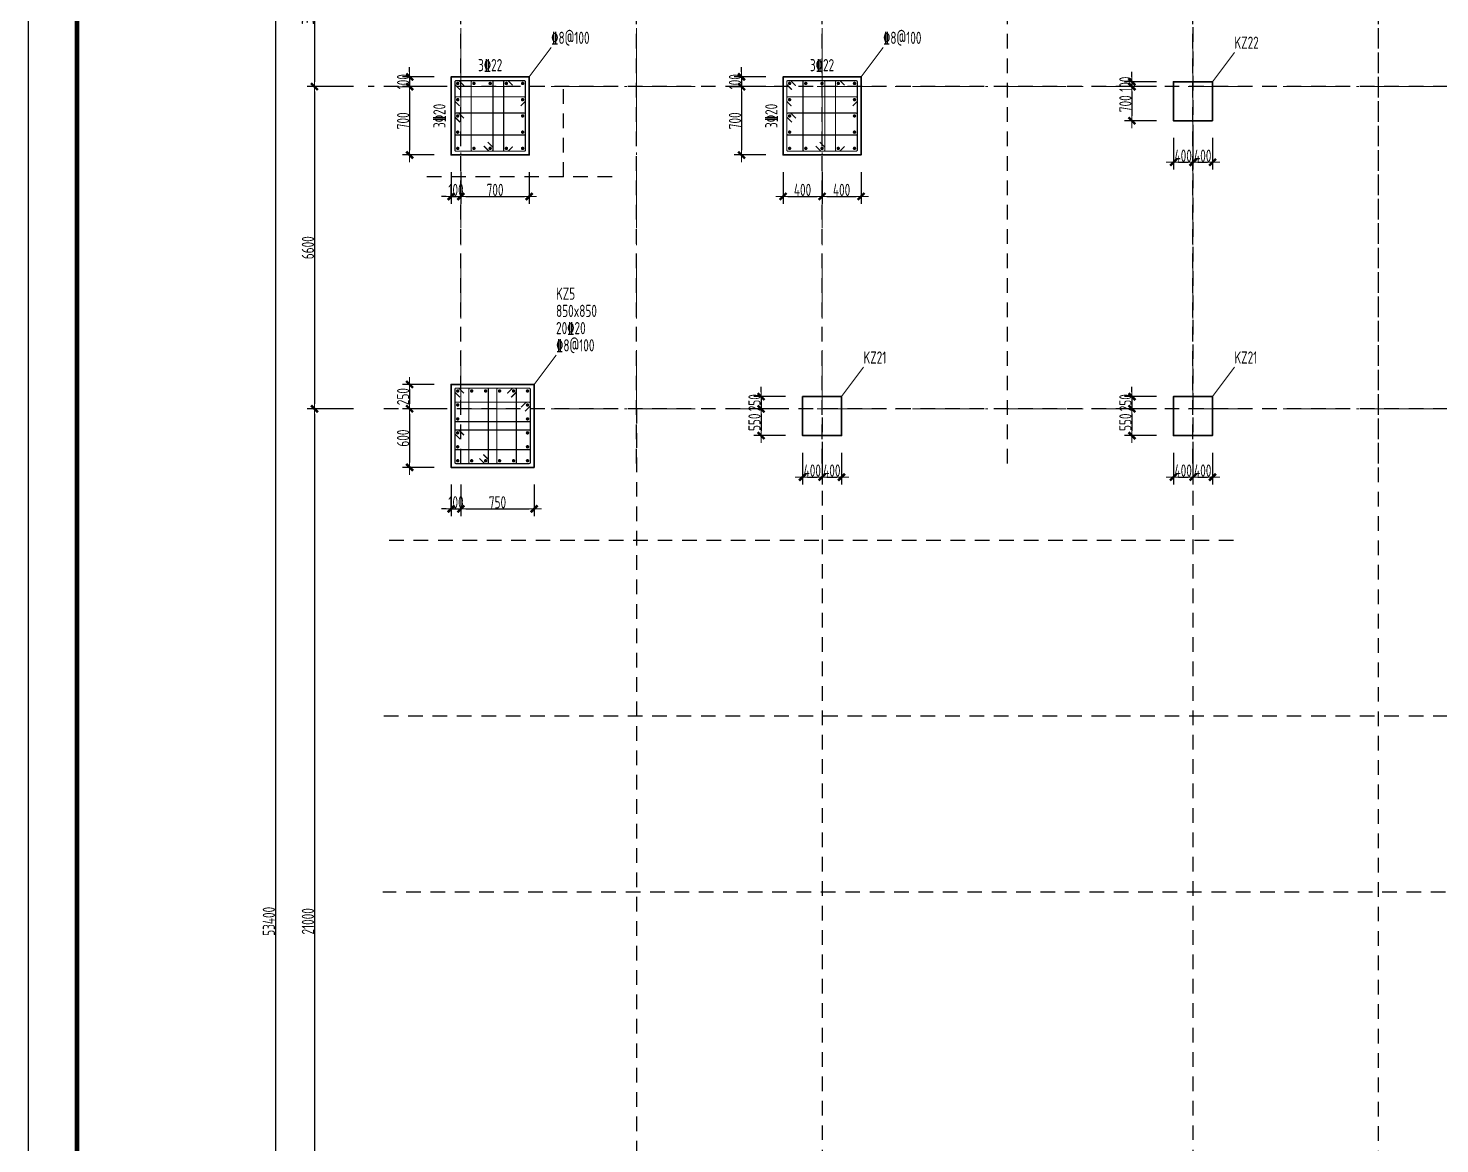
# Model space of a CAD drawing. Header units: millimetres. Extents: x 539196 to 807275, y 431843 to 1156631.
# Drawn here: x 603403 to 632325, y 642502 to 665355 of the extents above; entities that cross this region are included whole.
import ezdxf
from ezdxf.enums import TextEntityAlignment as Align

# ---------------------------------------------------------------- set-up
doc = ezdxf.new("R2010")
doc.units = ezdxf.units.MM
doc.header["$MEASUREMENT"] = 0
for name, pattern in [('DOTE', [2.42, 2, -0.2, 0.02, -0.2]), ('点划线', [1850, 1200, -300, 50, -300]), ('虚线', [500, 300, -200])]:
    doc.linetypes.add(name, pattern=pattern)
doc.layers.add('DOTE', color=1, linetype='DOTE')
doc.layers.add('PUB_TITLE', color=4, linetype='Continuous')
for name, color, linetype, lineweight in [('柱原位标注', 7, 'Continuous', 18), ('柱尺寸标注', 3, 'Continuous', 18), ('柱标注引线', 2, 'Continuous', 18), ('柱箍筋', 1, 'Continuous', 25), ('柱纵筋', 1, 'Continuous', 70), ('柱集中标注', 2, 'Continuous', 18), ('砼柱', 2, 'Continuous', 35), ('网格', 9, '点划线', 18), ('轴线标注', 3, 'Continuous', 18)]:
    doc.layers.add(name, color=color, linetype=linetype, lineweight=lineweight)
doc.styles.add('样式 1_yjk', font='yjkeng.shx', dxfattribs={"width": 0.7, "bigfont": 'yjkchn.shx'})
doc.dimstyles.new('盈建科结构_yjk', dxfattribs={"dimscale": 100, "dimtxt": 2.5, "dimasz": 1, "dimexe": 1.5, "dimexo": 0.625, "dimgap": 0.1, "dimtad": 1, "dimdec": 0, "dimrnd": 1, "dimzin": 0, "dimdsep": 46, "dimtxsty": '样式 1_yjk', "dimblk": '_yjkbk', "dimblk1": 'ARCHTICK', "dimblk2": 'ARCHTICK', "dimcen": 0.09, "dimadec": 0, "dimazin": 0, "dimtfac": 1, "dimtdec": 4, "dimtix": 1, "dimtmove": 2, "dimatfit": 3, "dimfxl": 0, "dimtolj": 1, "dimtzin": 0, "dimarcsym": 0})

# ---------------------------------------------------------------- blocks, each defined once
blk = doc.blocks.new('_yjkbk')
blk.add_line((-1, 0), (1.5, 0))
blk.add_lwpolyline([(-0.7, -0.7, 0.5, 0.5, 0), (0.7, 0.7, 0.5, 0.5, 0)], format="xyseb")
blk = doc.blocks.new('*D2154')
at = {"layer": 'Defpoints', "color": 0}
for p in [(612068, 656359), (612268, 656359), (612268, 655509)]:
    blk.add_point(p, dxfattribs=at)
at = {"layer": '柱尺寸标注', "color": 0, "lineweight": -2}
for p, q in [((612068, 656009), (612068, 655359)), ((612268, 656009), (612268, 655359)), ((611968, 655509), (611868, 655509)), ((612068, 655509), (612268, 655509)), ((612368, 655509), (612468, 655509))]:
    blk.add_line(p, q, dxfattribs=at)
at = {"layer": '柱尺寸标注', "color": 0, "lineweight": -2, "xscale": 100, "yscale": 100, "zscale": 100}
blk.add_blockref('_yjkbk', (612068, 655509), dxfattribs=at)
at = {"layer": '柱尺寸标注', "color": 0, "lineweight": -2, "xscale": 100, "yscale": 100, "zscale": 100, "rotation": 180}
blk.add_blockref('_yjkbk', (612268, 655509), dxfattribs=at)
at = {"layer": '柱尺寸标注', "color": 0, "insert": (612168, 655644), "char_height": 250, "attachment_point": 5, "style": '样式 1_yjk'}
blk.add_mtext('\\A1;100', dxfattribs=at)
blk = doc.blocks.new('_ARCHTICK')
at = {"color": 0, "linetype": 'ByBlock', "const_width": 0.15}
blk.add_lwpolyline([(-0.5, -0.5), (0.5, 0.5)], dxfattribs=at)
blk = doc.blocks.new('*D2155')
at = {"layer": 'Defpoints', "color": 0}
for p in [(612268, 656359), (613768, 656359), (613768, 655509)]:
    blk.add_point(p, dxfattribs=at)
at = {"layer": '柱尺寸标注', "color": 0, "lineweight": -2}
for p, q in [((612268, 656009), (612268, 655359)), ((613768, 656009), (613768, 655359)), ((612368, 655509), (613668, 655509))]:
    blk.add_line(p, q, dxfattribs=at)
at = {"layer": '柱尺寸标注', "color": 0, "lineweight": -2, "xscale": 100, "yscale": 100, "zscale": 100, "rotation": 180}
blk.add_blockref('_yjkbk', (612268, 655509), dxfattribs=at)
at = {"layer": '柱尺寸标注', "color": 0, "lineweight": -2, "xscale": 100, "yscale": 100, "zscale": 100}
blk.add_blockref('_yjkbk', (613768, 655509), dxfattribs=at)
at = {"layer": '柱尺寸标注', "color": 0, "insert": (613018, 655644), "char_height": 250, "attachment_point": 5, "style": '样式 1_yjk'}
blk.add_mtext('\\A1;750', dxfattribs=at)
blk = doc.blocks.new('*D2156')
at = {"layer": 'Defpoints', "color": 0}
for p in [(612068, 658059), (611218, 657559), (612068, 657559)]:
    blk.add_point(p, dxfattribs=at)
at = {"layer": '柱尺寸标注', "color": 0, "lineweight": -2}
for p, q in [((611718, 658059), (611068, 658059)), ((611218, 657959), (611218, 657659)), ((611718, 657559), (611068, 657559))]:
    blk.add_line(p, q, dxfattribs=at)
at = {"layer": '柱尺寸标注', "color": 0, "lineweight": -2, "xscale": 100, "yscale": 100, "zscale": 100}
for p, rotation in [((611218, 658059), 90), ((611218, 657559), 270)]:
    blk.add_blockref('_yjkbk', p, dxfattribs=dict(at, rotation=rotation))
at = {"layer": '柱尺寸标注', "color": 0, "insert": (611083, 657809), "char_height": 250, "attachment_point": 5, "rotation": 90, "style": '样式 1_yjk'}
blk.add_mtext('\\A1;250', dxfattribs=at)
blk = doc.blocks.new('*D2157')
at = {"layer": 'Defpoints', "color": 0}
for p in [(612068, 657559), (611218, 656359), (612068, 656359)]:
    blk.add_point(p, dxfattribs=at)
at = {"layer": '柱尺寸标注', "color": 0, "lineweight": -2}
for p, q in [((611718, 657559), (611068, 657559)), ((611218, 657459), (611218, 656459)), ((611718, 656359), (611068, 656359))]:
    blk.add_line(p, q, dxfattribs=at)
at = {"layer": '柱尺寸标注', "color": 0, "lineweight": -2, "xscale": 100, "yscale": 100, "zscale": 100}
for p, rotation in [((611218, 657559), 90), ((611218, 656359), 270)]:
    blk.add_blockref('_yjkbk', p, dxfattribs=dict(at, rotation=rotation))
at = {"layer": '柱尺寸标注', "color": 0, "insert": (611083, 656959), "char_height": 250, "attachment_point": 5, "rotation": 90, "style": '样式 1_yjk'}
blk.add_mtext('\\A1;600', dxfattribs=at)
blk = doc.blocks.new('*D2158')
at = {"layer": 'Defpoints', "color": 0}
for p in [(612068, 662759), (612268, 662759), (612268, 661909)]:
    blk.add_point(p, dxfattribs=at)
at = {"layer": '柱尺寸标注', "color": 0, "lineweight": -2}
for p, q in [((612068, 662409), (612068, 661759)), ((612268, 662409), (612268, 661759)), ((611968, 661909), (611868, 661909)), ((612068, 661909), (612268, 661909)), ((612368, 661909), (612468, 661909))]:
    blk.add_line(p, q, dxfattribs=at)
at = {"layer": '柱尺寸标注', "color": 0, "lineweight": -2, "xscale": 100, "yscale": 100, "zscale": 100}
blk.add_blockref('_yjkbk', (612068, 661909), dxfattribs=at)
at = {"layer": '柱尺寸标注', "color": 0, "lineweight": -2, "xscale": 100, "yscale": 100, "zscale": 100, "rotation": 180}
blk.add_blockref('_yjkbk', (612268, 661909), dxfattribs=at)
at = {"layer": '柱尺寸标注', "color": 0, "insert": (612168, 662044), "char_height": 250, "attachment_point": 5, "style": '样式 1_yjk'}
blk.add_mtext('\\A1;100', dxfattribs=at)
blk = doc.blocks.new('*D2159')
at = {"layer": 'Defpoints', "color": 0}
for p in [(612268, 662759), (613668, 662759), (613668, 661909)]:
    blk.add_point(p, dxfattribs=at)
at = {"layer": '柱尺寸标注', "color": 0, "lineweight": -2}
for p, q in [((612268, 662409), (612268, 661759)), ((613668, 662409), (613668, 661759)), ((612368, 661909), (613568, 661909))]:
    blk.add_line(p, q, dxfattribs=at)
at = {"layer": '柱尺寸标注', "color": 0, "lineweight": -2, "xscale": 100, "yscale": 100, "zscale": 100, "rotation": 180}
blk.add_blockref('_yjkbk', (612268, 661909), dxfattribs=at)
at = {"layer": '柱尺寸标注', "color": 0, "lineweight": -2, "xscale": 100, "yscale": 100, "zscale": 100}
blk.add_blockref('_yjkbk', (613668, 661909), dxfattribs=at)
at = {"layer": '柱尺寸标注', "color": 0, "insert": (612968, 662044), "char_height": 250, "attachment_point": 5, "style": '样式 1_yjk'}
blk.add_mtext('\\A1;700', dxfattribs=at)
blk = doc.blocks.new('*D2160')
at = {"layer": 'Defpoints', "color": 0}
for p in [(612068, 664359), (611218, 664159), (612068, 664159)]:
    blk.add_point(p, dxfattribs=at)
at = {"layer": '柱尺寸标注', "color": 0, "lineweight": -2}
for p, q in [((611718, 664359), (611068, 664359)), ((611218, 664459), (611218, 664559)), ((611218, 664359), (611218, 664159)), ((611718, 664159), (611068, 664159)), ((611218, 664059), (611218, 663959))]:
    blk.add_line(p, q, dxfattribs=at)
at = {"layer": '柱尺寸标注', "color": 0, "lineweight": -2, "xscale": 100, "yscale": 100, "zscale": 100}
for p, rotation in [((611218, 664359), 270), ((611218, 664159), 90)]:
    blk.add_blockref('_yjkbk', p, dxfattribs=dict(at, rotation=rotation))
at = {"layer": '柱尺寸标注', "color": 0, "insert": (611083, 664259), "char_height": 250, "attachment_point": 5, "rotation": 90, "style": '样式 1_yjk'}
blk.add_mtext('\\A1;100', dxfattribs=at)
blk = doc.blocks.new('*D2161')
at = {"layer": 'Defpoints', "color": 0}
for p in [(612068, 664159), (611218, 662759), (612068, 662759)]:
    blk.add_point(p, dxfattribs=at)
at = {"layer": '柱尺寸标注', "color": 0, "lineweight": -2}
for p, q in [((611718, 664159), (611068, 664159)), ((611218, 664059), (611218, 662859)), ((611718, 662759), (611068, 662759))]:
    blk.add_line(p, q, dxfattribs=at)
at = {"layer": '柱尺寸标注', "color": 0, "lineweight": -2, "xscale": 100, "yscale": 100, "zscale": 100}
for p, rotation in [((611218, 664159), 90), ((611218, 662759), 270)]:
    blk.add_blockref('_yjkbk', p, dxfattribs=dict(at, rotation=rotation))
at = {"layer": '柱尺寸标注', "color": 0, "insert": (611083, 663459), "char_height": 250, "attachment_point": 5, "rotation": 90, "style": '样式 1_yjk'}
blk.add_mtext('\\A1;700', dxfattribs=at)
blk = doc.blocks.new('*D2174')
at = {"layer": 'Defpoints', "color": 0}
for p in [(619268, 657009), (619668, 657009), (619668, 656159)]:
    blk.add_point(p, dxfattribs=at)
at = {"layer": '柱尺寸标注', "color": 0, "lineweight": -2}
for p, q in [((619268, 656659), (619268, 656009)), ((619668, 656659), (619668, 656009)), ((619368, 656159), (619568, 656159))]:
    blk.add_line(p, q, dxfattribs=at)
at = {"layer": '柱尺寸标注', "color": 0, "lineweight": -2, "xscale": 100, "yscale": 100, "zscale": 100, "rotation": 180}
blk.add_blockref('_yjkbk', (619268, 656159), dxfattribs=at)
at = {"layer": '柱尺寸标注', "color": 0, "lineweight": -2, "xscale": 100, "yscale": 100, "zscale": 100}
blk.add_blockref('_yjkbk', (619668, 656159), dxfattribs=at)
at = {"layer": '柱尺寸标注', "color": 0, "insert": (619468, 656294), "char_height": 250, "attachment_point": 5, "style": '样式 1_yjk'}
blk.add_mtext('\\A1;400', dxfattribs=at)
blk = doc.blocks.new('*D2175')
at = {"layer": 'Defpoints', "color": 0}
for p in [(619668, 657009), (620068, 657009), (620068, 656159)]:
    blk.add_point(p, dxfattribs=at)
at = {"layer": '柱尺寸标注', "color": 0, "lineweight": -2}
for p, q in [((619668, 656659), (619668, 656009)), ((620068, 656659), (620068, 656009)), ((619768, 656159), (619968, 656159))]:
    blk.add_line(p, q, dxfattribs=at)
at = {"layer": '柱尺寸标注', "color": 0, "lineweight": -2, "xscale": 100, "yscale": 100, "zscale": 100, "rotation": 180}
blk.add_blockref('_yjkbk', (619668, 656159), dxfattribs=at)
at = {"layer": '柱尺寸标注', "color": 0, "lineweight": -2, "xscale": 100, "yscale": 100, "zscale": 100}
blk.add_blockref('_yjkbk', (620068, 656159), dxfattribs=at)
at = {"layer": '柱尺寸标注', "color": 0, "insert": (619868, 656294), "char_height": 250, "attachment_point": 5, "style": '样式 1_yjk'}
blk.add_mtext('\\A1;400', dxfattribs=at)
blk = doc.blocks.new('*D2176')
at = {"layer": 'Defpoints', "color": 0}
for p in [(619268, 657809), (618418, 657559), (619268, 657559)]:
    blk.add_point(p, dxfattribs=at)
at = {"layer": '柱尺寸标注', "color": 0, "lineweight": -2}
for p, q in [((618418, 657909), (618418, 658009)), ((618918, 657809), (618268, 657809)), ((618418, 657809), (618418, 657559)), ((618918, 657559), (618268, 657559)), ((618418, 657459), (618418, 657359))]:
    blk.add_line(p, q, dxfattribs=at)
at = {"layer": '柱尺寸标注', "color": 0, "lineweight": -2, "xscale": 100, "yscale": 100, "zscale": 100}
for p, rotation in [((618418, 657809), 270), ((618418, 657559), 90)]:
    blk.add_blockref('_yjkbk', p, dxfattribs=dict(at, rotation=rotation))
at = {"layer": '柱尺寸标注', "color": 0, "insert": (618283, 657684), "char_height": 250, "attachment_point": 5, "rotation": 90, "style": '样式 1_yjk'}
blk.add_mtext('\\A1;250', dxfattribs=at)
blk = doc.blocks.new('*D2177')
at = {"layer": 'Defpoints', "color": 0}
for p in [(619268, 657559), (618418, 657009), (619268, 657009)]:
    blk.add_point(p, dxfattribs=at)
at = {"layer": '柱尺寸标注', "color": 0, "lineweight": -2}
for p, q in [((618918, 657559), (618268, 657559)), ((618418, 657459), (618418, 657109)), ((618918, 657009), (618268, 657009))]:
    blk.add_line(p, q, dxfattribs=at)
at = {"layer": '柱尺寸标注', "color": 0, "lineweight": -2, "xscale": 100, "yscale": 100, "zscale": 100}
for p, rotation in [((618418, 657559), 90), ((618418, 657009), 270)]:
    blk.add_blockref('_yjkbk', p, dxfattribs=dict(at, rotation=rotation))
at = {"layer": '柱尺寸标注', "color": 0, "insert": (618283, 657284), "char_height": 250, "attachment_point": 5, "rotation": 90, "style": '样式 1_yjk'}
blk.add_mtext('\\A1;550', dxfattribs=at)
blk = doc.blocks.new('*D2178')
at = {"layer": 'Defpoints', "color": 0}
for p in [(618868, 662759), (619668, 662759), (619668, 661909)]:
    blk.add_point(p, dxfattribs=at)
at = {"layer": '柱尺寸标注', "color": 0, "lineweight": -2}
for p, q in [((618868, 662409), (618868, 661759)), ((619668, 662409), (619668, 661759)), ((618968, 661909), (619568, 661909))]:
    blk.add_line(p, q, dxfattribs=at)
at = {"layer": '柱尺寸标注', "color": 0, "lineweight": -2, "xscale": 100, "yscale": 100, "zscale": 100, "rotation": 180}
blk.add_blockref('_yjkbk', (618868, 661909), dxfattribs=at)
at = {"layer": '柱尺寸标注', "color": 0, "lineweight": -2, "xscale": 100, "yscale": 100, "zscale": 100}
blk.add_blockref('_yjkbk', (619668, 661909), dxfattribs=at)
at = {"layer": '柱尺寸标注', "color": 0, "insert": (619268, 662044), "char_height": 250, "attachment_point": 5, "style": '样式 1_yjk'}
blk.add_mtext('\\A1;400', dxfattribs=at)
blk = doc.blocks.new('*D2179')
at = {"layer": 'Defpoints', "color": 0}
for p in [(619668, 662759), (620468, 662759), (620468, 661909)]:
    blk.add_point(p, dxfattribs=at)
at = {"layer": '柱尺寸标注', "color": 0, "lineweight": -2}
for p, q in [((619668, 662409), (619668, 661759)), ((620468, 662409), (620468, 661759)), ((619768, 661909), (620368, 661909))]:
    blk.add_line(p, q, dxfattribs=at)
at = {"layer": '柱尺寸标注', "color": 0, "lineweight": -2, "xscale": 100, "yscale": 100, "zscale": 100, "rotation": 180}
blk.add_blockref('_yjkbk', (619668, 661909), dxfattribs=at)
at = {"layer": '柱尺寸标注', "color": 0, "lineweight": -2, "xscale": 100, "yscale": 100, "zscale": 100}
blk.add_blockref('_yjkbk', (620468, 661909), dxfattribs=at)
at = {"layer": '柱尺寸标注', "color": 0, "insert": (620068, 662044), "char_height": 250, "attachment_point": 5, "style": '样式 1_yjk'}
blk.add_mtext('\\A1;400', dxfattribs=at)
blk = doc.blocks.new('*D2180')
at = {"layer": 'Defpoints', "color": 0}
for p in [(618868, 664359), (618018, 664159), (618868, 664159)]:
    blk.add_point(p, dxfattribs=at)
at = {"layer": '柱尺寸标注', "color": 0, "lineweight": -2}
for p, q in [((618518, 664359), (617868, 664359)), ((618018, 664459), (618018, 664559)), ((618018, 664359), (618018, 664159)), ((618518, 664159), (617868, 664159)), ((618018, 664059), (618018, 663959))]:
    blk.add_line(p, q, dxfattribs=at)
at = {"layer": '柱尺寸标注', "color": 0, "lineweight": -2, "xscale": 100, "yscale": 100, "zscale": 100}
for p, rotation in [((618018, 664359), 270), ((618018, 664159), 90)]:
    blk.add_blockref('_yjkbk', p, dxfattribs=dict(at, rotation=rotation))
at = {"layer": '柱尺寸标注', "color": 0, "insert": (617883, 664259), "char_height": 250, "attachment_point": 5, "rotation": 90, "style": '样式 1_yjk'}
blk.add_mtext('\\A1;100', dxfattribs=at)
blk = doc.blocks.new('*D2181')
at = {"layer": 'Defpoints', "color": 0}
for p in [(618868, 664159), (618018, 662759), (618868, 662759)]:
    blk.add_point(p, dxfattribs=at)
at = {"layer": '柱尺寸标注', "color": 0, "lineweight": -2}
for p, q in [((618518, 664159), (617868, 664159)), ((618018, 664059), (618018, 662859)), ((618518, 662759), (617868, 662759))]:
    blk.add_line(p, q, dxfattribs=at)
at = {"layer": '柱尺寸标注', "color": 0, "lineweight": -2, "xscale": 100, "yscale": 100, "zscale": 100}
for p, rotation in [((618018, 664159), 90), ((618018, 662759), 270)]:
    blk.add_blockref('_yjkbk', p, dxfattribs=dict(at, rotation=rotation))
at = {"layer": '柱尺寸标注', "color": 0, "insert": (617883, 663459), "char_height": 250, "attachment_point": 5, "rotation": 90, "style": '样式 1_yjk'}
blk.add_mtext('\\A1;700', dxfattribs=at)
blk = doc.blocks.new('*D2190')
at = {"layer": 'Defpoints', "color": 0}
for p in [(626868, 657009), (627268, 657009), (627268, 656159)]:
    blk.add_point(p, dxfattribs=at)
at = {"layer": '柱尺寸标注', "color": 0, "lineweight": -2}
for p, q in [((626868, 656659), (626868, 656009)), ((627268, 656659), (627268, 656009)), ((626968, 656159), (627168, 656159))]:
    blk.add_line(p, q, dxfattribs=at)
at = {"layer": '柱尺寸标注', "color": 0, "lineweight": -2, "xscale": 100, "yscale": 100, "zscale": 100, "rotation": 180}
blk.add_blockref('_yjkbk', (626868, 656159), dxfattribs=at)
at = {"layer": '柱尺寸标注', "color": 0, "lineweight": -2, "xscale": 100, "yscale": 100, "zscale": 100}
blk.add_blockref('_yjkbk', (627268, 656159), dxfattribs=at)
at = {"layer": '柱尺寸标注', "color": 0, "insert": (627068, 656294), "char_height": 250, "attachment_point": 5, "style": '样式 1_yjk'}
blk.add_mtext('\\A1;400', dxfattribs=at)
blk = doc.blocks.new('*D2191')
at = {"layer": 'Defpoints', "color": 0}
for p in [(627268, 657009), (627668, 657009), (627668, 656159)]:
    blk.add_point(p, dxfattribs=at)
at = {"layer": '柱尺寸标注', "color": 0, "lineweight": -2}
for p, q in [((627268, 656659), (627268, 656009)), ((627668, 656659), (627668, 656009)), ((627368, 656159), (627568, 656159))]:
    blk.add_line(p, q, dxfattribs=at)
at = {"layer": '柱尺寸标注', "color": 0, "lineweight": -2, "xscale": 100, "yscale": 100, "zscale": 100, "rotation": 180}
blk.add_blockref('_yjkbk', (627268, 656159), dxfattribs=at)
at = {"layer": '柱尺寸标注', "color": 0, "lineweight": -2, "xscale": 100, "yscale": 100, "zscale": 100}
blk.add_blockref('_yjkbk', (627668, 656159), dxfattribs=at)
at = {"layer": '柱尺寸标注', "color": 0, "insert": (627468, 656294), "char_height": 250, "attachment_point": 5, "style": '样式 1_yjk'}
blk.add_mtext('\\A1;400', dxfattribs=at)
blk = doc.blocks.new('*D2192')
at = {"layer": 'Defpoints', "color": 0}
for p in [(626868, 657809), (626018, 657559), (626868, 657559)]:
    blk.add_point(p, dxfattribs=at)
at = {"layer": '柱尺寸标注', "color": 0, "lineweight": -2}
for p, q in [((626018, 657909), (626018, 658009)), ((626518, 657809), (625868, 657809)), ((626018, 657809), (626018, 657559)), ((626518, 657559), (625868, 657559)), ((626018, 657459), (626018, 657359))]:
    blk.add_line(p, q, dxfattribs=at)
at = {"layer": '柱尺寸标注', "color": 0, "lineweight": -2, "xscale": 100, "yscale": 100, "zscale": 100}
for p, rotation in [((626018, 657809), 270), ((626018, 657559), 90)]:
    blk.add_blockref('_yjkbk', p, dxfattribs=dict(at, rotation=rotation))
at = {"layer": '柱尺寸标注', "color": 0, "insert": (625883, 657684), "char_height": 250, "attachment_point": 5, "rotation": 90, "style": '样式 1_yjk'}
blk.add_mtext('\\A1;250', dxfattribs=at)
blk = doc.blocks.new('*D2193')
at = {"layer": 'Defpoints', "color": 0}
for p in [(626868, 657559), (626018, 657009), (626868, 657009)]:
    blk.add_point(p, dxfattribs=at)
at = {"layer": '柱尺寸标注', "color": 0, "lineweight": -2}
for p, q in [((626518, 657559), (625868, 657559)), ((626018, 657459), (626018, 657109)), ((626518, 657009), (625868, 657009))]:
    blk.add_line(p, q, dxfattribs=at)
at = {"layer": '柱尺寸标注', "color": 0, "lineweight": -2, "xscale": 100, "yscale": 100, "zscale": 100}
for p, rotation in [((626018, 657559), 90), ((626018, 657009), 270)]:
    blk.add_blockref('_yjkbk', p, dxfattribs=dict(at, rotation=rotation))
at = {"layer": '柱尺寸标注', "color": 0, "insert": (625883, 657284), "char_height": 250, "attachment_point": 5, "rotation": 90, "style": '样式 1_yjk'}
blk.add_mtext('\\A1;550', dxfattribs=at)
blk = doc.blocks.new('*D2194')
at = {"layer": 'Defpoints', "color": 0}
for p in [(626868, 663459), (627268, 663459), (627268, 662609)]:
    blk.add_point(p, dxfattribs=at)
at = {"layer": '柱尺寸标注', "color": 0, "lineweight": -2}
for p, q in [((626868, 663109), (626868, 662459)), ((627268, 663109), (627268, 662459)), ((626968, 662609), (627168, 662609))]:
    blk.add_line(p, q, dxfattribs=at)
at = {"layer": '柱尺寸标注', "color": 0, "lineweight": -2, "xscale": 100, "yscale": 100, "zscale": 100, "rotation": 180}
blk.add_blockref('_yjkbk', (626868, 662609), dxfattribs=at)
at = {"layer": '柱尺寸标注', "color": 0, "lineweight": -2, "xscale": 100, "yscale": 100, "zscale": 100}
blk.add_blockref('_yjkbk', (627268, 662609), dxfattribs=at)
at = {"layer": '柱尺寸标注', "color": 0, "insert": (627068, 662744), "char_height": 250, "attachment_point": 5, "style": '样式 1_yjk'}
blk.add_mtext('\\A1;400', dxfattribs=at)
blk = doc.blocks.new('*D2195')
at = {"layer": 'Defpoints', "color": 0}
for p in [(627268, 663459), (627668, 663459), (627668, 662609)]:
    blk.add_point(p, dxfattribs=at)
at = {"layer": '柱尺寸标注', "color": 0, "lineweight": -2}
for p, q in [((627268, 663109), (627268, 662459)), ((627668, 663109), (627668, 662459)), ((627368, 662609), (627568, 662609))]:
    blk.add_line(p, q, dxfattribs=at)
at = {"layer": '柱尺寸标注', "color": 0, "lineweight": -2, "xscale": 100, "yscale": 100, "zscale": 100, "rotation": 180}
blk.add_blockref('_yjkbk', (627268, 662609), dxfattribs=at)
at = {"layer": '柱尺寸标注', "color": 0, "lineweight": -2, "xscale": 100, "yscale": 100, "zscale": 100}
blk.add_blockref('_yjkbk', (627668, 662609), dxfattribs=at)
at = {"layer": '柱尺寸标注', "color": 0, "insert": (627468, 662744), "char_height": 250, "attachment_point": 5, "style": '样式 1_yjk'}
blk.add_mtext('\\A1;400', dxfattribs=at)
blk = doc.blocks.new('*D2196')
at = {"layer": 'Defpoints', "color": 0}
for p in [(626018, 664159), (626868, 664259), (626868, 664159)]:
    blk.add_point(p, dxfattribs=at)
at = {"layer": '柱尺寸标注', "color": 0, "lineweight": -2}
for p, q in [((626018, 664359), (626018, 664459)), ((626518, 664259), (625868, 664259)), ((626518, 664159), (625868, 664159)), ((626018, 664259), (626018, 664159)), ((626018, 664059), (626018, 663959))]:
    blk.add_line(p, q, dxfattribs=at)
at = {"layer": '柱尺寸标注', "color": 0, "lineweight": -2, "xscale": 100, "yscale": 100, "zscale": 100}
for p, rotation in [((626018, 664259), 270), ((626018, 664159), 90)]:
    blk.add_blockref('_yjkbk', p, dxfattribs=dict(at, rotation=rotation))
at = {"layer": '柱尺寸标注', "color": 0, "insert": (625883, 664209), "char_height": 250, "attachment_point": 5, "rotation": 90, "style": '样式 1_yjk'}
blk.add_mtext('\\A1;100', dxfattribs=at)
blk = doc.blocks.new('*D2197')
at = {"layer": 'Defpoints', "color": 0}
for p in [(626868, 664159), (626018, 663459), (626868, 663459)]:
    blk.add_point(p, dxfattribs=at)
at = {"layer": '柱尺寸标注', "color": 0, "lineweight": -2}
for p, q in [((626518, 664159), (625868, 664159)), ((626018, 664059), (626018, 663559)), ((626518, 663459), (625868, 663459))]:
    blk.add_line(p, q, dxfattribs=at)
at = {"layer": '柱尺寸标注', "color": 0, "lineweight": -2, "xscale": 100, "yscale": 100, "zscale": 100}
for p, rotation in [((626018, 664159), 90), ((626018, 663459), 270)]:
    blk.add_blockref('_yjkbk', p, dxfattribs=dict(at, rotation=rotation))
at = {"layer": '柱尺寸标注', "color": 0, "insert": (625883, 663809), "char_height": 250, "attachment_point": 5, "rotation": 90, "style": '样式 1_yjk'}
blk.add_mtext('\\A1;700', dxfattribs=at)
blk = doc.blocks.new('*D2396')
at = {"layer": 'Defpoints', "color": 0}
for p in [(612268, 667159), (609268, 664159), (612268, 664159)]:
    blk.add_point(p, dxfattribs=at)
at = {"layer": '轴线标注', "color": 0, "lineweight": -2}
for p, q in [((610068, 667159), (609118, 667159)), ((609268, 667059), (609268, 664259)), ((610068, 664159), (609118, 664159))]:
    blk.add_line(p, q, dxfattribs=at)
at = {"layer": '轴线标注', "color": 0, "lineweight": -2, "xscale": 100, "yscale": 100, "zscale": 100}
for p, rotation in [((609268, 667159), 90), ((609268, 664159), 270)]:
    blk.add_blockref('_yjkbk', p, dxfattribs=dict(at, rotation=rotation))
at = {"layer": '轴线标注', "color": 0, "insert": (609133, 665659), "char_height": 250, "attachment_point": 5, "rotation": 90, "style": '样式 1_yjk'}
blk.add_mtext('\\A1;3000', dxfattribs=at)
blk = doc.blocks.new('*D2398')
at = {"layer": 'Defpoints', "color": 0}
for p in [(612268, 664159), (609268, 657559), (612268, 657559)]:
    blk.add_point(p, dxfattribs=at)
at = {"layer": '轴线标注', "color": 0, "lineweight": -2}
for p, q in [((610068, 664159), (609118, 664159)), ((609268, 664059), (609268, 657659)), ((610068, 657559), (609118, 657559))]:
    blk.add_line(p, q, dxfattribs=at)
at = {"layer": '轴线标注', "color": 0, "lineweight": -2, "xscale": 100, "yscale": 100, "zscale": 100}
for p, rotation in [((609268, 664159), 90), ((609268, 657559), 270)]:
    blk.add_blockref('_yjkbk', p, dxfattribs=dict(at, rotation=rotation))
at = {"layer": '轴线标注', "color": 0, "insert": (609133, 660859), "char_height": 250, "attachment_point": 5, "rotation": 90, "style": '样式 1_yjk'}
blk.add_mtext('\\A1;6600', dxfattribs=at)
blk = doc.blocks.new('*D2400')
at = {"layer": 'Defpoints', "color": 0}
for p in [(612268, 657559), (609268, 636559), (612268, 636559)]:
    blk.add_point(p, dxfattribs=at)
at = {"layer": '轴线标注', "color": 0, "lineweight": -2}
for p, q in [((610068, 657559), (609118, 657559)), ((609268, 657459), (609268, 636659)), ((610068, 636559), (609118, 636559))]:
    blk.add_line(p, q, dxfattribs=at)
at = {"layer": '轴线标注', "color": 0, "lineweight": -2, "xscale": 100, "yscale": 100, "zscale": 100}
for p, rotation in [((609268, 657559), 90), ((609268, 636559), 270)]:
    blk.add_blockref('_yjkbk', p, dxfattribs=dict(at, rotation=rotation))
at = {"layer": '轴线标注', "color": 0, "insert": (609133, 647059), "char_height": 250, "attachment_point": 5, "rotation": 90, "style": '样式 1_yjk'}
blk.add_mtext('\\A1;21000', dxfattribs=at)
blk = doc.blocks.new('*D2408')
at = {"layer": 'Defpoints', "color": 0}
for p in [(612268, 673759), (608468, 620359), (612268, 620359)]:
    blk.add_point(p, dxfattribs=at)
at = {"layer": '轴线标注', "color": 0, "lineweight": -2}
for p, q in [((610068, 673759), (608318, 673759)), ((608468, 673659), (608468, 620459)), ((610068, 620359), (608318, 620359))]:
    blk.add_line(p, q, dxfattribs=at)
at = {"layer": '轴线标注', "color": 0, "lineweight": -2, "xscale": 100, "yscale": 100, "zscale": 100}
for p, rotation in [((608468, 673759), 90), ((608468, 620359), 270)]:
    blk.add_blockref('_yjkbk', p, dxfattribs=dict(at, rotation=rotation))
at = {"layer": '轴线标注', "color": 0, "insert": (608333, 647059), "char_height": 250, "attachment_point": 5, "rotation": 90, "style": '样式 1_yjk'}
blk.add_mtext('\\A1;53400', dxfattribs=at)
blk = doc.blocks.new('jzzw')
at = {"layer": 'DOTE', "color": 1, "linetype": '虚线'}
for p, q in [((913786, 872027), (913786, 890469)), ((913786, 872027), (913786, 890469)), ((917386, 872027), (917386, 890469)), ((921186, 872027), (921186, 890469)), ((924986, 872027), (924986, 890469)), ((928786, 872027), (928786, 890469)), ((928786, 890469), (928786, 834829)), ((932586, 852149), (932586, 890469)), ((932586, 872027), (932586, 890469)), ((952506, 879749), (911886, 879749)), ((915886, 877899), (915886, 879749)), ((916886, 877899), (912886, 877899)), ((952506, 873149), (912186, 873149)), ((917386, 873149), (917386, 834829)), ((921186, 872969), (921186, 834829)), ((929618, 870449), (912217, 870449)), ((952506, 866849), (912186, 866849)), ((952463, 863249), (912186, 863249))]:
    blk.add_line(p, q, dxfattribs=at)

msp = doc.modelspace()

# ---------------------------------------------------------------- linework, layer by layer
at = {"layer": 'PUB_TITLE'}
msp.add_lwpolyline([(603402.6, 600043), (662802.6, 600043), (662802.6, 684143), (603402.6, 684143)], close=True, dxfattribs=at)
at = {"layer": 'PUB_TITLE', "const_width": 100}
msp.add_lwpolyline([(604402.6, 601043), (661802.6, 601043), (661802.6, 681643), (604402.6, 681643)], close=True, dxfattribs=at)
at = {"layer": '柱标注引线'}
for p, q in [((613667.6, 664359.2), (614117.6, 664959.2)), ((620467.6, 664359.2), (620917.6, 664959.2)), ((627667.6, 664259.2), (628117.6, 664859.2)), ((613767.6, 658059.2), (614217.6, 658659.2)), ((620067.6, 657809.2), (620517.6, 658409.2)), ((627667.6, 657809.2), (628117.6, 658409.2))]:
    msp.add_line(p, q, dxfattribs=at)
at = {"layer": '柱箍筋', "const_width": 25}
for points in [[(612331.6, 664176.5), (612233.4, 664274.8, 0.1989124), (612216.6, 664281.7), (612168.8, 664281.7, 0.4142136), (612145.1, 664258), (612145.1, 662860.5, 0.4142136), (612168.8, 662836.7), (613566.3, 662836.7, 0.4142136), (613590.1, 662860.5), (613590.1, 664258, 0.4142136), (613566.3, 664281.7), (612168.8, 664281.7, 0.4142136), (612145.1, 664258), (612145.1, 664210.2, 0.1989124), (612152, 664193.5), (612250.3, 664095.2)], [(612738.5, 662942), (612836.8, 662843.7, 0.1989124), (612853.6, 662836.7), (612901.3, 662836.7, 0.4142136), (612925.1, 662860.5), (612925.1, 664258, 0.4142136), (612901.3, 664281.7), (612501.3, 664281.7, 0.4142136), (612477.6, 664258), (612477.6, 662860.5, 0.4142136), (612501.3, 662836.7), (612901.3, 662836.7, 0.4142136), (612925.1, 662860.5), (612925.1, 662908.2, 0.1989124), (612918.1, 662925), (612819.9, 663023.3)], [(613329.1, 662932.1), (613240.7, 662843.7, -0.131362), (613214.1, 662836.7), (613166.3, 662836.7, -0.4142136), (613142.6, 662860.5), (613142.6, 664258, -0.4142136), (613166.3, 664281.7), (613214.1, 664281.7, -0.131362), (613240.7, 664274.8), (613329.1, 664186.4)], [(619131.6, 664176.5), (619033.4, 664274.8, 0.1989124), (619016.6, 664281.7), (618968.8, 664281.7, 0.4142136), (618945.1, 664258), (618945.1, 662860.5, 0.4142136), (618968.8, 662836.7), (620366.3, 662836.7, 0.4142136), (620390.1, 662860.5), (620390.1, 664258, 0.4142136), (620366.3, 664281.7), (618968.8, 664281.7, 0.4142136), (618945.1, 664258), (618945.1, 664210.2, 0.1989124), (618952, 664193.5), (619050.3, 664095.2)], [(619538.5, 662942), (619636.8, 662843.7, 0.1989124), (619653.6, 662836.7), (619701.3, 662836.7, 0.4142136), (619725.1, 662860.5), (619725.1, 664258, 0.4142136), (619701.3, 664281.7), (619301.3, 664281.7, 0.4142136), (619277.6, 664258), (619277.6, 662860.5, 0.4142136), (619301.3, 662836.7), (619701.3, 662836.7, 0.4142136), (619725.1, 662860.5), (619725.1, 662908.2, 0.1989124), (619718.1, 662925), (619619.9, 663023.3)], [(620129.1, 662932.1), (620040.7, 662843.7, -0.131362), (620014.1, 662836.7), (619966.3, 662836.7, -0.4142136), (619942.6, 662860.5), (619942.6, 664258, -0.4142136), (619966.3, 664281.7), (620014.1, 664281.7, -0.131362), (620040.7, 664274.8), (620129.1, 664186.4)], [(612240.4, 663762.7), (612152, 663851.1, -0.131362), (612145.1, 663877.7), (612145.1, 663925.5, -0.4142136), (612168.8, 663949.2), (613566.3, 663949.2, -0.4142136), (613590.1, 663925.5), (613590.1, 663877.7, -0.131362), (613583.1, 663851.1), (613494.7, 663762.7)], [(619040.4, 663762.7), (618952, 663851.1, -0.131362), (618945.1, 663877.7), (618945.1, 663925.5, -0.4142136), (618968.8, 663949.2), (620366.3, 663949.2, -0.4142136), (620390.1, 663925.5), (620390.1, 663877.7, -0.131362), (620383.1, 663851.1), (620294.7, 663762.7)], [(612250.3, 663430.2), (612152, 663528.5, -0.1989124), (612145.1, 663545.2), (612145.1, 663593, -0.4142136), (612168.8, 663616.7), (613566.3, 663616.7, -0.4142136), (613590.1, 663593), (613590.1, 663193, -0.4142136), (613566.3, 663169.2), (612168.8, 663169.2, -0.4142136), (612145.1, 663193), (612145.1, 663593, -0.4142136), (612168.8, 663616.7), (612216.6, 663616.7, -0.1989124), (612233.4, 663609.8), (612331.6, 663511.5)], [(619050.3, 663430.2), (618952, 663528.5, -0.1989124), (618945.1, 663545.2), (618945.1, 663593, -0.4142136), (618968.8, 663616.7), (620366.3, 663616.7, -0.4142136), (620390.1, 663593), (620390.1, 663193, -0.4142136), (620366.3, 663169.2), (618968.8, 663169.2, -0.4142136), (618945.1, 663193), (618945.1, 663593, -0.4142136), (618968.8, 663616.7), (619016.6, 663616.7, -0.1989124), (619033.4, 663609.8), (619131.6, 663511.5)], [(612331.6, 657876.5), (612233.4, 657974.8, 0.1989124), (612216.6, 657981.7), (612168.8, 657981.7, 0.4142136), (612145.1, 657958), (612145.1, 656460.5, 0.4142136), (612168.8, 656436.7), (613666.3, 656436.7, 0.4142136), (613690.1, 656460.5), (613690.1, 657958, 0.4142136), (613666.3, 657981.7), (612168.8, 657981.7, 0.4142136), (612145.1, 657958), (612145.1, 657910.2, 0.1989124), (612152, 657893.5), (612250.3, 657795.2)], [(612645.5, 656542), (612743.8, 656443.7, 0.1989124), (612760.6, 656436.7), (612808.3, 656436.7, 0.4142136), (612832.1, 656460.5), (612832.1, 657958, 0.4142136), (612808.3, 657981.7), (612454.8, 657981.7, 0.4142136), (612431.1, 657958), (612431.1, 656460.5, 0.4142136), (612454.8, 656436.7), (612808.3, 656436.7, 0.4142136), (612832.1, 656460.5), (612832.1, 656508.2, 0.1989124), (612825.1, 656525), (612726.9, 656623.3)], [(613217.5, 657876.5), (613315.8, 657974.8, -0.1989124), (613332.6, 657981.7), (613380.3, 657981.7, -0.4142136), (613404.1, 657958), (613404.1, 656460.5, -0.4142136), (613380.3, 656436.7), (613026.8, 656436.7, -0.4142136), (613003.1, 656460.5), (613003.1, 657958, -0.4142136), (613026.8, 657981.7), (613380.3, 657981.7, -0.4142136), (613404.1, 657958), (613404.1, 657910.2, -0.1989124), (613397.1, 657893.5), (613298.9, 657795.2)], [(613584.9, 657509.2), (613683.1, 657607.5, 0.1989124), (613690.1, 657624.2), (613690.1, 657672, 0.4142136), (613666.3, 657695.7), (612168.8, 657695.7, 0.4142136), (612145.1, 657672), (612145.1, 657318.5, 0.4142136), (612168.8, 657294.7), (613666.3, 657294.7, 0.4142136), (613690.1, 657318.5), (613690.1, 657672, 0.4142136), (613666.3, 657695.7), (613618.6, 657695.7, 0.1989124), (613601.8, 657688.8), (613503.5, 657590.5)], [(612250.3, 656937.2), (612152, 657035.5, -0.1989124), (612145.1, 657052.2), (612145.1, 657100, -0.4142136), (612168.8, 657123.7), (613666.3, 657123.7, -0.4142136), (613690.1, 657100), (613690.1, 656746.5, -0.4142136), (613666.3, 656722.7), (612168.8, 656722.7, -0.4142136), (612145.1, 656746.5), (612145.1, 657100, -0.4142136), (612168.8, 657123.7), (612216.6, 657123.7, -0.1989124), (612233.4, 657116.8), (612331.6, 657018.5)]]:
    msp.add_lwpolyline(points, format="xyb", dxfattribs=at)
at = {"layer": '柱纵筋', "const_width": 35}
for points in [[(612220.1, 664224.2, 1), (612185.1, 664224.2, 1)], [(612552.6, 664224.2, 1), (612517.6, 664224.2, 1)], [(612885.1, 664224.2, 1), (612850.1, 664224.2, 1)], [(613217.6, 664224.2, 1), (613182.6, 664224.2, 1)], [(613550.1, 664224.2, 1), (613515.1, 664224.2, 1)], [(619020.1, 664224.2, 1), (618985.1, 664224.2, 1)], [(619352.6, 664224.2, 1), (619317.6, 664224.2, 1)], [(619685.1, 664224.2, 1), (619650.1, 664224.2, 1)], [(620017.6, 664224.2, 1), (619982.6, 664224.2, 1)], [(620350.1, 664224.2, 1), (620315.1, 664224.2, 1)], [(612220.1, 663891.7, 1), (612185.1, 663891.7, 1)], [(613550.1, 663891.7, 1), (613515.1, 663891.7, 1)], [(619020.1, 663891.7, 1), (618985.1, 663891.7, 1)], [(620350.1, 663891.7, 1), (620315.1, 663891.7, 1)], [(612220.1, 663559.2, 1), (612185.1, 663559.2, 1)], [(613550.1, 663559.2, 1), (613515.1, 663559.2, 1)], [(619020.1, 663559.2, 1), (618985.1, 663559.2, 1)], [(620350.1, 663559.2, 1), (620315.1, 663559.2, 1)], [(612220.1, 663226.7, 1), (612185.1, 663226.7, 1)], [(613550.1, 663226.7, 1), (613515.1, 663226.7, 1)], [(619020.1, 663226.7, 1), (618985.1, 663226.7, 1)], [(620350.1, 663226.7, 1), (620315.1, 663226.7, 1)], [(612220.1, 662894.2, 1), (612185.1, 662894.2, 1)], [(612552.6, 662894.2, 1), (612517.6, 662894.2, 1)], [(612885.1, 662894.2, 1), (612850.1, 662894.2, 1)], [(613217.6, 662894.2, 1), (613182.6, 662894.2, 1)], [(613550.1, 662894.2, 1), (613515.1, 662894.2, 1)], [(619020.1, 662894.2, 1), (618985.1, 662894.2, 1)], [(619352.6, 662894.2, 1), (619317.6, 662894.2, 1)], [(619685.1, 662894.2, 1), (619650.1, 662894.2, 1)], [(620017.6, 662894.2, 1), (619982.6, 662894.2, 1)], [(620350.1, 662894.2, 1), (620315.1, 662894.2, 1)], [(612220.1, 657924.2, 1), (612185.1, 657924.2, 1)], [(612506.1, 657924.2, 1), (612471.1, 657924.2, 1)], [(612792.1, 657924.2, 1), (612757.1, 657924.2, 1)], [(613078.1, 657924.2, 1), (613043.1, 657924.2, 1)], [(613364.1, 657924.2, 1), (613329.1, 657924.2, 1)], [(613650.1, 657924.2, 1), (613615.1, 657924.2, 1)], [(612220.1, 657638.2, 1), (612185.1, 657638.2, 1)], [(613650.1, 657638.2, 1), (613615.1, 657638.2, 1)], [(612220.1, 657352.2, 1), (612185.1, 657352.2, 1)], [(613650.1, 657352.2, 1), (613615.1, 657352.2, 1)], [(612220.1, 657066.2, 1), (612185.1, 657066.2, 1)], [(613650.1, 657066.2, 1), (613615.1, 657066.2, 1)], [(612220.1, 656780.2, 1), (612185.1, 656780.2, 1)], [(612220.1, 656494.2, 1), (612185.1, 656494.2, 1)], [(612506.1, 656494.2, 1), (612471.1, 656494.2, 1)], [(612792.1, 656494.2, 1), (612757.1, 656494.2, 1)], [(613078.1, 656494.2, 1), (613043.1, 656494.2, 1)], [(613364.1, 656494.2, 1), (613329.1, 656494.2, 1)], [(613650.1, 656780.2, 1), (613615.1, 656780.2, 1)], [(613650.1, 656494.2, 1), (613615.1, 656494.2, 1)]]:
    msp.add_lwpolyline(points, format="xyb", close=True, dxfattribs=at)
at = {"layer": '砼柱'}
for points in [[(613667.6, 664359.2), (612067.6, 664359.2), (612067.6, 662759.2), (613667.6, 662759.2)], [(620467.6, 664359.2), (618867.6, 664359.2), (618867.6, 662759.2), (620467.6, 662759.2)], [(627667.6, 664259.2), (626867.6, 664259.2), (626867.6, 663459.2), (627667.6, 663459.2)], [(613767.6, 658059.2), (612067.6, 658059.2), (612067.6, 656359.2), (613767.6, 656359.2)], [(620067.6, 657809.2), (619267.6, 657809.2), (619267.6, 657009.2), (620067.6, 657009.2)], [(627667.6, 657809.2), (626867.6, 657809.2), (626867.6, 657009.2), (627667.6, 657009.2)]]:
    msp.add_lwpolyline(points, close=True, dxfattribs=at)
at = {"layer": '网格'}
for p, q in [((612267.6, 664159.2), (612267.6, 667159.2)), ((615867.6, 664159.2), (615867.6, 667159.2)), ((619667.6, 664159.2), (619667.6, 667159.2)), ((627267.6, 664159.2), (627267.6, 667159.2)), ((612267.6, 657559.2), (612267.6, 664159.2)), ((612267.6, 664159.2), (615867.6, 664159.2)), ((615867.6, 657559.2), (615867.6, 664159.2)), ((615867.6, 664159.2), (619667.6, 664159.2)), ((619667.6, 657559.2), (619667.6, 664159.2)), ((619667.6, 664159.2), (623467.6, 664159.2)), ((623467.6, 664159.2), (627267.6, 664159.2)), ((627267.6, 657559.2), (627267.6, 664159.2)), ((627267.6, 664159.2), (631067.6, 664159.2)), ((631067.6, 664159.2), (634867.6, 664159.2)), ((612267.6, 657559.2), (615867.6, 657559.2)), ((615867.6, 657559.2), (619667.6, 657559.2)), ((619667.6, 657559.2), (623467.6, 657559.2)), ((623467.6, 657559.2), (627267.6, 657559.2)), ((627267.6, 657559.2), (631067.6, 657559.2)), ((631067.6, 657559.2), (634867.6, 657559.2))]:
    msp.add_line(p, q, dxfattribs=at)

# ---------------------------------------------------------------- block references
msp.add_blockref('jzzw', (-301518.2, -215589.7))

# ---------------------------------------------------------------- texts
at = {"layer": '柱原位标注', "linetype": 'Continuous', "style": '样式 1_yjk', "width": 0.7}
for p in [(612867.6, 664399.2), (619667.6, 664399.2)]:
    msp.add_text('3\x8422', height=250, dxfattribs=at).set_placement(p, align=Align.BOTTOM_CENTER)
for p in [(612027.6, 663559.2), (618827.6, 663559.2)]:
    msp.add_text('3\x8420', height=250, rotation=90, dxfattribs=at).set_placement(p, align=Align.BOTTOM_CENTER)
at = {"layer": '柱集中标注', "linetype": 'Continuous', "style": '样式 1_yjk', "width": 0.7}
for s, p in [('\x848@100', (614117.6, 664959.2)), ('\x848@100', (620917.6, 664959.2)), ('KZ22', (628117.6, 664859.2)), ('KZ5', (614217.6, 659717.5)), ('850x850', (614217.6, 659364.7)), ('20\x8420', (614217.6, 659012)), ('\x848@100', (614217.6, 658659.2)), ('KZ21', (620517.6, 658409.2)), ('KZ21', (628117.6, 658409.2))]:
    msp.add_text(s, height=250, dxfattribs=at).set_placement(p, align=Align.BOTTOM_LEFT)

# ---------------------------------------------------------------- dimensions: what is measured, and where the dimension line sits
at = {"layer": '柱尺寸标注'}
for p1, p2, override, picture, middle in [((612067.6, 664359.2), (612067.6, 664159.2), {"dimscale": 100, "dimtxt": 2.5, "dimasz": 1, "dimexe": 1.5, "dimexo": 3.5, "dimgap": 0.1, "dimtad": 1, "dimlfac": 0.5, "dimrnd": 5, "dimdle": 0, "dimfxlon": 0}, '*D2160', (611082.6, 664259.2)), ((618867.6, 664359.2), (618867.6, 664159.2), {"dimscale": 100, "dimtxt": 2.5, "dimasz": 1, "dimexe": 1.5, "dimexo": 3.5, "dimgap": 0.1, "dimtad": 1, "dimlfac": 0.5, "dimrnd": 5, "dimdle": 0, "dimfxlon": 0}, '*D2180', (617882.6, 664259.2)), ((626867.6, 664259.2), (626867.6, 664159.2), {"dimscale": 100, "dimtxt": 2.5, "dimasz": 1, "dimexe": 1.5, "dimexo": 3.5, "dimgap": 0.1, "dimtad": 1, "dimlfac": 1, "dimrnd": 5, "dimdle": 0, "dimfxlon": 0}, '*D2196', (625882.6, 664209.2)), ((612067.6, 664159.2), (612067.6, 662759.2), {"dimscale": 100, "dimtxt": 2.5, "dimasz": 1, "dimexe": 1.5, "dimexo": 3.5, "dimgap": 0.1, "dimtad": 1, "dimlfac": 0.5, "dimrnd": 5, "dimdle": 0, "dimfxlon": 0}, '*D2161', (611082.6, 663459.2)), ((618867.6, 664159.2), (618867.6, 662759.2), {"dimscale": 100, "dimtxt": 2.5, "dimasz": 1, "dimexe": 1.5, "dimexo": 3.5, "dimgap": 0.1, "dimtad": 1, "dimlfac": 0.5, "dimrnd": 5, "dimdle": 0, "dimfxlon": 0}, '*D2181', (617882.6, 663459.2)), ((626867.6, 664159.2), (626867.6, 663459.2), {"dimscale": 100, "dimtxt": 2.5, "dimasz": 1, "dimexe": 1.5, "dimexo": 3.5, "dimgap": 0.1, "dimtad": 1, "dimlfac": 1, "dimrnd": 5, "dimdle": 0, "dimfxlon": 0}, '*D2197', (625882.6, 663809.2)), ((626867.6, 663459.2), (627267.6, 663459.2), {"dimscale": 100, "dimtxt": 2.5, "dimasz": 1, "dimexe": 1.5, "dimexo": 3.5, "dimgap": 0.1, "dimtad": 1, "dimlfac": 1, "dimrnd": 5, "dimdle": 0, "dimfxlon": 0}, '*D2194', (627067.6, 662744.2)), ((627267.6, 663459.2), (627667.6, 663459.2), {"dimscale": 100, "dimtxt": 2.5, "dimasz": 1, "dimexe": 1.5, "dimexo": 3.5, "dimgap": 0.1, "dimtad": 1, "dimlfac": 1, "dimrnd": 5, "dimdle": 0, "dimfxlon": 0}, '*D2195', (627467.6, 662744.2)), ((612067.6, 662759.2), (612267.6, 662759.2), {"dimscale": 100, "dimtxt": 2.5, "dimasz": 1, "dimexe": 1.5, "dimexo": 3.5, "dimgap": 0.1, "dimtad": 1, "dimlfac": 0.5, "dimrnd": 5, "dimdle": 0, "dimfxlon": 0}, '*D2158', (612167.6, 662044.2)), ((612267.6, 662759.2), (613667.6, 662759.2), {"dimscale": 100, "dimtxt": 2.5, "dimasz": 1, "dimexe": 1.5, "dimexo": 3.5, "dimgap": 0.1, "dimtad": 1, "dimlfac": 0.5, "dimrnd": 5, "dimdle": 0, "dimfxlon": 0}, '*D2159', (612967.6, 662044.2)), ((618867.6, 662759.2), (619667.6, 662759.2), {"dimscale": 100, "dimtxt": 2.5, "dimasz": 1, "dimexe": 1.5, "dimexo": 3.5, "dimgap": 0.1, "dimtad": 1, "dimlfac": 0.5, "dimrnd": 5, "dimdle": 0, "dimfxlon": 0}, '*D2178', (619267.6, 662044.2)), ((619667.6, 662759.2), (620467.6, 662759.2), {"dimscale": 100, "dimtxt": 2.5, "dimasz": 1, "dimexe": 1.5, "dimexo": 3.5, "dimgap": 0.1, "dimtad": 1, "dimlfac": 0.5, "dimrnd": 5, "dimdle": 0, "dimfxlon": 0}, '*D2179', (620067.6, 662044.2)), ((612067.6, 658059.2), (612067.6, 657559.2), {"dimscale": 100, "dimtxt": 2.5, "dimasz": 1, "dimexe": 1.5, "dimexo": 3.5, "dimgap": 0.1, "dimtad": 1, "dimlfac": 0.5, "dimrnd": 5, "dimdle": 0, "dimfxlon": 0}, '*D2156', (611082.6, 657809.2)), ((619267.6, 657809.2), (619267.6, 657559.2), {"dimscale": 100, "dimtxt": 2.5, "dimasz": 1, "dimexe": 1.5, "dimexo": 3.5, "dimgap": 0.1, "dimtad": 1, "dimlfac": 1, "dimrnd": 5, "dimdle": 0, "dimfxlon": 0}, '*D2176', (618282.6, 657684.2)), ((626867.6, 657809.2), (626867.6, 657559.2), {"dimscale": 100, "dimtxt": 2.5, "dimasz": 1, "dimexe": 1.5, "dimexo": 3.5, "dimgap": 0.1, "dimtad": 1, "dimlfac": 1, "dimrnd": 5, "dimdle": 0, "dimfxlon": 0}, '*D2192', (625882.6, 657684.2)), ((612067.6, 657559.2), (612067.6, 656359.2), {"dimscale": 100, "dimtxt": 2.5, "dimasz": 1, "dimexe": 1.5, "dimexo": 3.5, "dimgap": 0.1, "dimtad": 1, "dimlfac": 0.5, "dimrnd": 5, "dimdle": 0, "dimfxlon": 0}, '*D2157', (611082.6, 656959.2)), ((619267.6, 657559.2), (619267.6, 657009.2), {"dimscale": 100, "dimtxt": 2.5, "dimasz": 1, "dimexe": 1.5, "dimexo": 3.5, "dimgap": 0.1, "dimtad": 1, "dimlfac": 1, "dimrnd": 5, "dimdle": 0, "dimfxlon": 0}, '*D2177', (618282.6, 657284.2)), ((626867.6, 657559.2), (626867.6, 657009.2), {"dimscale": 100, "dimtxt": 2.5, "dimasz": 1, "dimexe": 1.5, "dimexo": 3.5, "dimgap": 0.1, "dimtad": 1, "dimlfac": 1, "dimrnd": 5, "dimdle": 0, "dimfxlon": 0}, '*D2193', (625882.6, 657284.2)), ((619267.6, 657009.2), (619667.6, 657009.2), {"dimscale": 100, "dimtxt": 2.5, "dimasz": 1, "dimexe": 1.5, "dimexo": 3.5, "dimgap": 0.1, "dimtad": 1, "dimlfac": 1, "dimrnd": 5, "dimdle": 0, "dimfxlon": 0}, '*D2174', (619467.6, 656294.2)), ((619667.6, 657009.2), (620067.6, 657009.2), {"dimscale": 100, "dimtxt": 2.5, "dimasz": 1, "dimexe": 1.5, "dimexo": 3.5, "dimgap": 0.1, "dimtad": 1, "dimlfac": 1, "dimrnd": 5, "dimdle": 0, "dimfxlon": 0}, '*D2175', (619867.6, 656294.2)), ((626867.6, 657009.2), (627267.6, 657009.2), {"dimscale": 100, "dimtxt": 2.5, "dimasz": 1, "dimexe": 1.5, "dimexo": 3.5, "dimgap": 0.1, "dimtad": 1, "dimlfac": 1, "dimrnd": 5, "dimdle": 0, "dimfxlon": 0}, '*D2190', (627067.6, 656294.2)), ((627267.6, 657009.2), (627667.6, 657009.2), {"dimscale": 100, "dimtxt": 2.5, "dimasz": 1, "dimexe": 1.5, "dimexo": 3.5, "dimgap": 0.1, "dimtad": 1, "dimlfac": 1, "dimrnd": 5, "dimdle": 0, "dimfxlon": 0}, '*D2191', (627467.6, 656294.2)), ((612067.6, 656359.2), (612267.6, 656359.2), {"dimscale": 100, "dimtxt": 2.5, "dimasz": 1, "dimexe": 1.5, "dimexo": 3.5, "dimgap": 0.1, "dimtad": 1, "dimlfac": 0.5, "dimrnd": 5, "dimdle": 0, "dimfxlon": 0}, '*D2154', (612167.6, 655644.2)), ((612267.6, 656359.2), (613767.6, 656359.2), {"dimscale": 100, "dimtxt": 2.5, "dimasz": 1, "dimexe": 1.5, "dimexo": 3.5, "dimgap": 0.1, "dimtad": 1, "dimlfac": 0.5, "dimrnd": 5, "dimdle": 0, "dimfxlon": 0}, '*D2155', (613017.6, 655644.2))]:
    dim = msp.add_aligned_dim(p1=p1, p2=p2, distance=-850, dimstyle='盈建科结构_yjk', override=override, dxfattribs=at)
    dim.commit()
    dim.dimension.update_dxf_attribs({"geometry": picture, "text_midpoint": middle})
at = {"layer": '轴线标注'}
for p1, p2, distance, picture, middle in [((612267.6, 673759.2), (612267.6, 620359.2), -3800, '*D2408', (608332.6, 647059.2)), ((612267.6, 667159.2), (612267.6, 664159.2), -3000, '*D2396', (609132.6, 665659.2)), ((612267.6, 664159.2), (612267.6, 657559.2), -3000, '*D2398', (609132.6, 660859.2)), ((612267.6, 657559.2), (612267.6, 636559.2), -3000, '*D2400', (609132.6, 647059.2))]:
    dim = msp.add_aligned_dim(p1=p1, p2=p2, distance=distance, dimstyle='盈建科结构_yjk', override={"dimscale": 100, "dimtxt": 2.5, "dimasz": 1, "dimexe": 1.5, "dimexo": 22, "dimgap": 0.1, "dimtad": 1, "dimlfac": 1, "dimrnd": 5, "dimdle": 0, "dimfxlon": 0}, dxfattribs=at)
    dim.commit()
    dim.dimension.update_dxf_attribs({"geometry": picture, "text_midpoint": middle})

doc.saveas('drawing.dxf')
